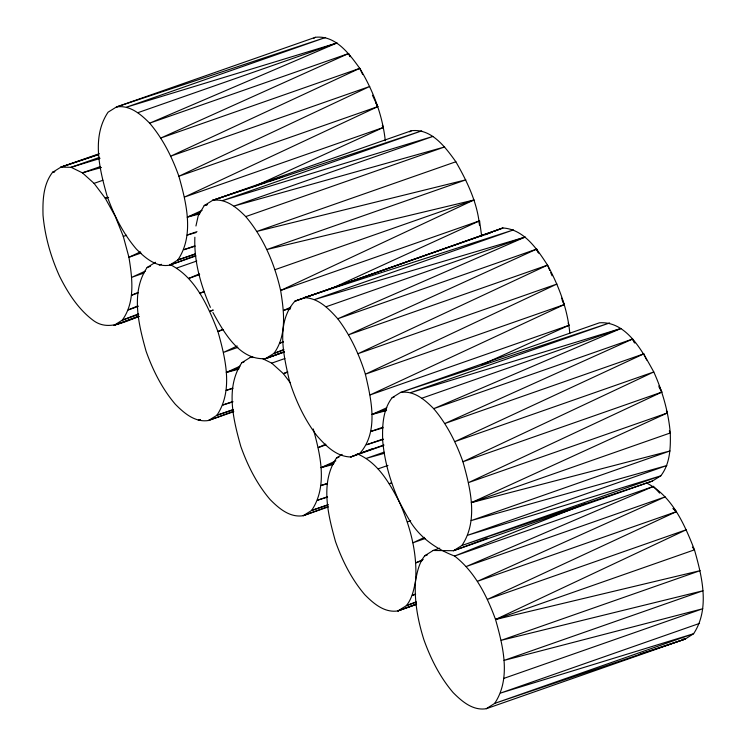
<?xml version="1.0" encoding="UTF-8"?>
<svg xmlns="http://www.w3.org/2000/svg" width="746" height="746" viewBox="0 0 746 746"><rect width="100%" height="100%" fill="white"/><g stroke="black" fill="none" stroke-linecap="round" stroke-linejoin="round"><path stroke-width="1.12" d="M399.269 501.806C410.347 526.508 417.536 553.532 415.559 580.789C414.133 600.791 417.891 620.653 423.868 639.676C430.731 658.783 439.935 677.144 453.186 692.642C461.97 701.473 472.917 710.91 486.308 708.7L494.682 703.385C511.243 678.478 503.074 646.157 495.54 619.497C486.849 595.737 474.969 571.902 454.603 556.05C435.934 548.897 419.355 537.307 409.153 519.673C395.1 496.109 384.442 465.364 357.203 453.81M350.238 56.612L348.55 53.553L149.648 123.174L336.894 42.998L126.689 107.098L325.592 37.459L116.469 106.958C129.907 104.785 140.845 114.315 149.648 123.174C162.87 138.719 172.084 157.098 178.881 176.243C186.341 202.865 194.519 235.204 177.837 259.981L169.463 265.222C156.017 267.394 145.078 257.874 136.294 248.996C123.043 233.461 113.849 215.062 107.051 195.909C99.572 169.295 91.432 136.984 108.067 112.198L116.469 106.958L315.39 37.3C335.569 35.015 349.287 53.898 359.759 68.352C373.084 90.406 382.512 115.089 385.3 140.789M194.865 237.228C193.885 261.436 200.795 285.336 210.391 307.352M399.175 501.564C390.494 482.233 384.507 461.718 382.679 440.55C382.241 425.817 382.745 409.899 392.135 397.702L400.527 392.461C413.965 390.27 424.894 399.819 433.696 408.668C446.919 424.222 456.132 442.602 462.94 461.746C470.409 488.378 478.559 520.699 461.895 545.494L453.503 550.716L433.137 550.483L424.754 555.779C413.125 570.28 418.012 591.205 406.328 605.687L397.916 610.909C384.488 613.044 373.55 603.561 364.775 594.674C351.534 579.138 342.339 560.75 335.514 541.615C328.081 514.992 319.894 482.69 336.558 457.895L342.162 454.398M479.492 225.413C477.44 202.763 467.08 181.325 455.853 161.761C445.418 147.27 431.692 128.433 411.522 130.709L212.601 200.366L204.199 205.607L198.184 215.883L195.946 225.991M169.827 264.42C195.555 277.214 207.966 306.13 217.935 331.541C225.395 358.183 233.526 390.466 216.89 415.28L208.479 420.511C195.051 422.646 184.113 413.153 175.338 404.276C162.096 388.741 152.902 370.352 146.076 351.217C138.644 324.585 130.457 292.283 147.13 267.497L155.522 262.247M313.245 428.931C320.5 454.939 327.82 486.383 311.604 510.478L303.193 515.71C289.765 517.845 278.827 508.352 270.052 499.475C256.81 483.94 247.616 465.551 240.799 446.416C233.358 419.784 225.171 387.482 241.844 362.696L250.236 357.446L252.437 356.681L250.236 357.446L253.64 357.502M538.705 253.211L536.663 249.099L337.751 318.775L525.072 237.088L314.653 299.519L513.556 229.88L304.004 297.626C318.328 297.952 328.865 308.741 337.751 318.775C350.368 335.346 359.18 354.378 365.381 374.203C371.266 399.567 378.987 431.915 359.749 453.456L350.704 456.981C336.39 456.627 325.853 445.866 316.975 435.832C304.321 419.261 295.528 400.22 289.308 380.395C283.592 355.199 275.6 322.468 294.959 301.132L502.925 227.978C524.028 229.32 537.055 249.033 547.536 265.128C558.95 286.231 567.65 309.292 569.804 333.322M479.314 223.119L479.557 220.835L280.627 290.483C284.002 311.259 287.089 335.243 273.959 353.399L265.548 358.621C239.326 360.477 223.893 332.175 212.908 312.49M486.308 708.7L685.238 639.042L693.603 633.727C710.117 608.811 702.023 576.509 694.461 549.839C684.52 524.475 672.071 495.586 646.334 482.914M99.367 153.676L60.902 167.141L52.5 172.391C43.119 184.579 42.653 200.497 43.026 215.221C44.928 236.379 50.803 256.941 59.559 276.262C67.755 292.6 77.724 308.434 92.373 319.736C107.237 331.69 123.808 321.862 139.148 316.565M313.525 38.466L315.39 37.3M409.657 131.874L411.522 130.709M138.961 316.351L113.868 325.424L122.26 320.174L138.532 313.833M487.325 538.211L453.503 550.716L652.405 481.067L660.807 475.827C670.225 463.639 670.663 447.703 670.281 432.969C668.397 411.82 662.476 391.286 653.785 371.956C642.483 351.702 626.78 320.892 599.448 322.804L400.527 392.461L609.631 322.943L410.729 392.592L620.942 328.492L433.696 408.668L632.589 339.038L634.846 343.123M222.159 329.555L217.935 331.541L223.436 329.611M503.867 678.375L702.769 608.736L504.054 660.397L702.974 590.767L501.209 640.31L700.14 570.653L495.54 619.497L686.357 529.725L487.436 599.374L676.38 511.663L673.33 508.287M140.481 251.859L128.927 257.267C132.294 278.034 135.418 302.046 122.26 320.174L138.747 314.402M455.853 161.761L256.922 231.409L465.83 179.861L266.9 249.518L473.897 200.012L280.627 290.483C274.565 263.711 263.59 237.685 245.742 216.592C236.958 207.714 226.029 198.231 212.601 200.366L266.555 182.117M237.209 345.985L223.558 352.373L237.843 347.375M325.629 444.131L318.272 447.572L325.965 444.877M424.549 537.362L412.986 542.771L425.08 538.537M549.802 270.462L547.536 265.128L358.033 353.688L556.964 284.03L365.381 374.203L564.302 304.564L561.579 298.167M362.687 74.563L359.759 68.352L170.815 156.119L369.736 86.461L178.881 176.243L377.802 106.613L372.44 95.236M212.992 309.935L209.831 311.408L213.123 310.252M646.726 360.048L643.807 353.846L454.855 441.604L653.785 371.956L462.94 461.746L661.851 392.098L658.923 385.896M199.658 213.916L187.311 217.133L202.073 210.381M254.787 186.267L383.425 127.426L382.437 125.347M145.451 271.05L131.744 277.316L143.829 273.083M290.819 307.184L283.443 310.56L290.035 308.247M331.942 288.366L479.557 220.835L481.72 236.454M238.711 369.214L226.364 372.422L240.072 366.155M333.434 464.413L321.088 467.63L335.849 460.869M652.405 481.067L461.895 545.494L660.807 475.827L467.91 535.19L666.84 465.541L471.155 520.587L670.057 450.948L471.369 502.636L667.483 412.93L666.504 410.85M423.187 559.453L415.802 562.829L422.395 560.516M538.006 252.279L536.663 249.099L348.615 334.786L547.536 265.128M386.568 410.561L371.965 414.459L386.801 407.745M482.168 364.598L569.049 325.284L568.154 323.167M204.096 291.388L199.853 293.299L204.245 291.761M137.889 292.469L131.501 295.276L138.094 292.973M199.369 273.875L188.663 278.463L199.658 274.612M287.667 371.825L283.387 373.662L271.73 363.134L262.489 358.612M659.604 493.125L653.515 486.383L466.241 566.522L665.171 496.864L477.449 581.311L676.38 511.663L672.957 508.585M137.954 305.86L128.275 309.898L138.169 306.429M283.182 341.752L279.955 343.104L283.256 341.948M415.55 594.04L412.324 595.392L415.615 594.236M200.46 419.485L198.296 420.352L200.497 419.578M585.078 503.811L454.603 556.05L653.515 486.383M283.722 349.585L273.959 353.399L283.853 349.93M416.082 601.873L406.328 605.687L416.212 602.218M493.88 231.474L502.925 227.978L294.959 301.132L492.78 231.857L485.17 234.794M288.105 309.842L290.278 309.012M372.468 448.71L350.704 456.981L383.677 445.437M195.639 255.542L169.463 265.222L195.834 255.99M113.868 325.424L137.87 316.546M284.235 352.084L265.548 358.621L284.095 351.767M233.573 411.233L208.479 420.511L233.759 411.661M327.196 506.832L303.193 515.71L328.473 506.86M416.594 604.372L397.916 610.909L416.464 604.055M265.548 358.621L284.105 351.925M397.916 610.909L416.464 604.213M137.991 112.646L336.894 42.998M54.7 171.617L52.5 172.391L54.719 171.701M99.666 157.294L71.094 167.3L60.902 167.141L98.341 154.487M359.759 68.352L160.838 138.01L348.55 53.553L350.023 56.668M99.992 166.684L82.405 172.839L71.094 167.3L100.011 158.478M101.447 167.496L82.405 172.839L94.061 183.367L102.845 180.29M107.443 197.438L105.242 198.203L94.061 183.367M207.5 204.451L204.199 205.607L207.528 204.581M141.022 253.034L128.927 257.267L123.314 236.435L126.606 235.279M187.311 217.133L200.497 212.507M196.981 231.614L187.097 235.083L196.039 232.566M245.742 216.592L444.663 146.943L234.085 206.045L433.016 136.397L222.774 200.525L421.704 130.867L212.601 200.366M194.855 245.854L183.87 249.696L194.948 246.283M147.13 267.497L150.422 266.341M159.243 265.072L161.434 264.308M195.415 253.826L177.837 259.981L195.452 254.032M177.016 267.935L196.795 261.007M275.013 269.67L473.897 200.012M326.142 306.746L525.072 237.088M241.844 362.696L244.045 361.922M226.364 372.422L239.55 367.806M271.73 363.134L284.916 358.518M232.724 388.079L226.131 390.382L232.836 388.498M287.779 372.123L283.387 373.662L290.371 382.931M232.78 401.525L222.886 404.985L232.864 401.917M233.377 409.507L216.89 415.28L233.405 409.694M569.049 325.284L370.128 394.932L564.302 304.564L562.251 300.461M392.135 397.702L394.326 396.937M371.965 414.459L386.251 409.451M422.04 398.14L620.942 328.492M382.847 427.225L370.762 431.458L383.071 427.896M383.09 438.984L366.603 444.747L383.257 439.469M643.807 353.846L444.877 423.504L632.589 339.038L634.072 342.162M359.749 453.456L383.929 444.998M321.088 467.63L334.273 463.005M384.031 452.179L366.445 458.333L384.367 453.307M327.438 483.277L320.845 485.581L327.559 483.697M378.101 468.861L387.995 465.401M327.494 496.724L317.6 500.184L327.578 497.116M328.091 504.706L311.604 510.478L328.128 504.893M391.482 482.932L389.291 483.697L391.547 483.138M407.372 521.939L410.673 520.783M471.369 502.636L670.281 432.969L669.293 430.88M433.137 550.483L439.73 548.17M495.54 619.497L694.461 549.839L692.372 547.079M699.571 623.386L500.669 693.025L693.603 633.727L494.682 703.385L685.238 639.042L682.972 639.024M269.856 181.008L281.969 176.914M640.115 654.055L685.238 639.042M60.902 167.141L98.323 154.702M108.627 197.373L105.242 198.203L115.22 216.312L123.314 236.435M659.035 386.997L661.851 392.098L468.581 482.578L667.483 412.93L666.365 410.897M375.555 102.528L377.802 106.613L184.523 197.065L383.425 127.426L382.306 125.393M550.707 272.588L552.068 275.787M536.663 249.099L537.437 251.281M426.936 554.996L424.754 555.779L426.945 555.015M338.759 457.13L336.558 457.895L338.777 457.214"/></g></svg>
